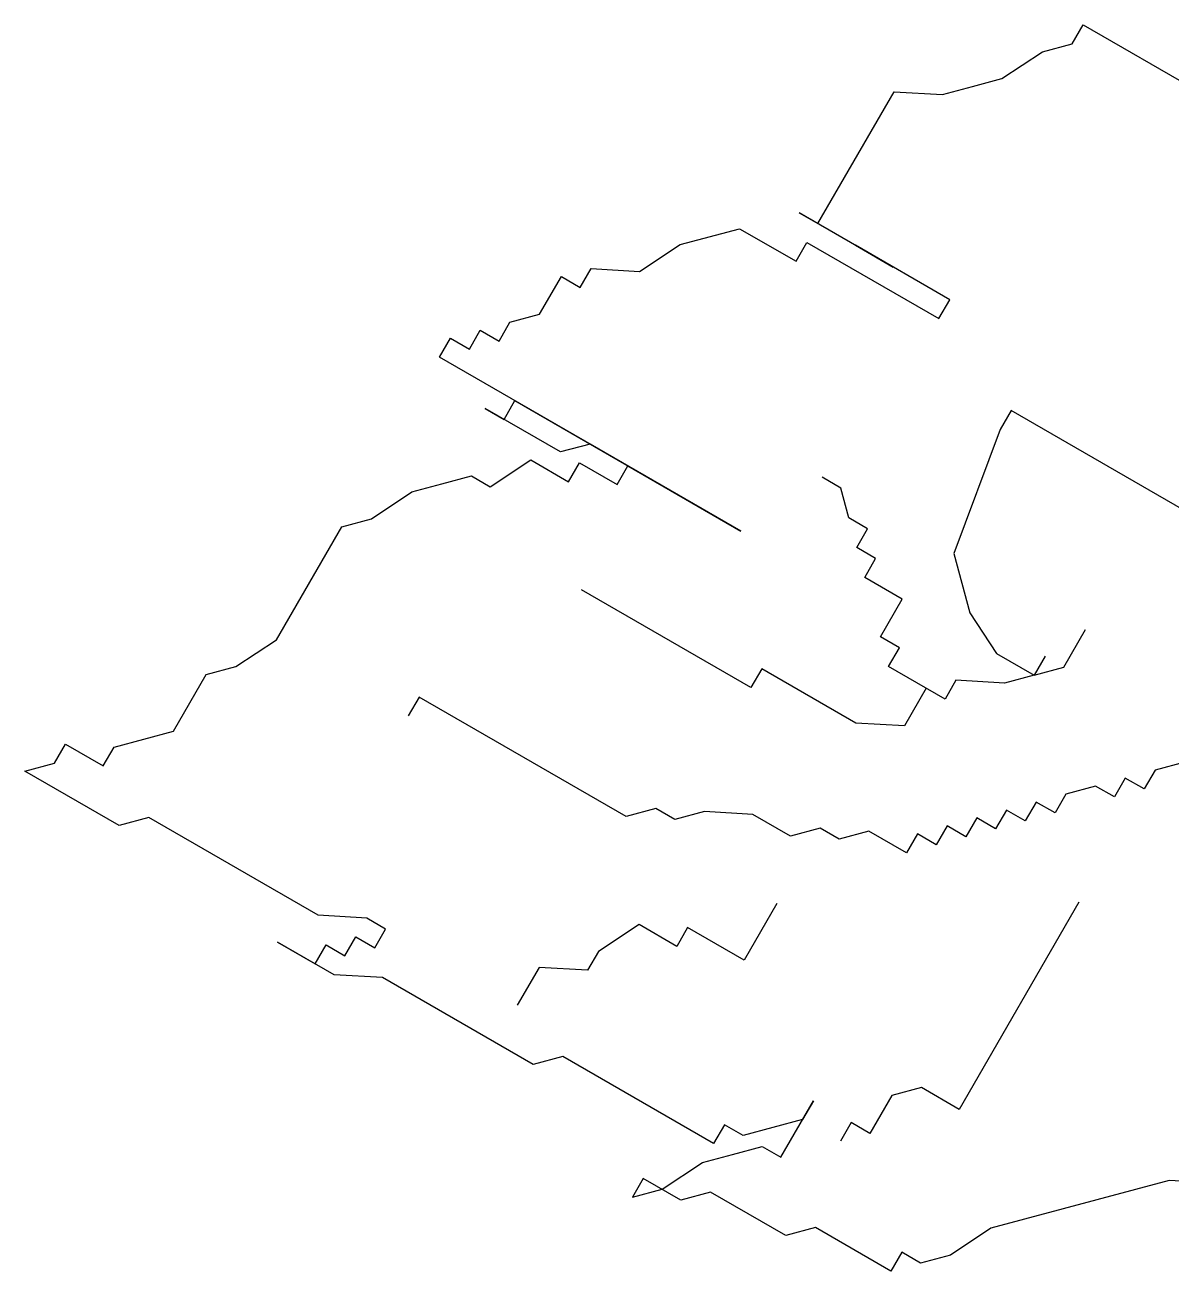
# Model space of a CAD drawing. Extents: x 26.65 to 30.77, y 4.94 to 9.21.
# Drawn here: x 26.648 to 28.202, y 5.82 to 7.509 of the extents above; entities that cross this region are included whole.
import ezdxf

# ---------------------------------------------------------------- set-up
doc = ezdxf.new("R2010")
doc.units = 0
doc.header["$MEASUREMENT"] = 0
doc.layers.add('VEGETACAO', color=106, linetype='CONTINUOUS')

msp = doc.modelspace()

# ---------------------------------------------------------------- linework, layer by layer
at = {"layer": 'VEGETACAO'}
for p, q in [((28.068, 7.4837), (28.0828, 7.5093)), ((28.0828, 7.5093), (29.1034, 6.92)), ((28.0277, 7.4729), (28.068, 7.4837)), ((27.9727, 7.4365), (28.0277, 7.4729)), ((27.9325, 7.4257), (27.9727, 7.4365)), ((27.7232, 7.24), (27.8264, 7.4188)), ((27.8264, 7.4188), (27.8922, 7.4149)), ((27.8922, 7.4149), (27.9325, 7.4257)), ((27.8252, 7.1811), (27.6977, 7.2547)), ((27.6977, 7.2547), (27.7232, 7.24)), ((27.5366, 7.2115), (27.6171, 7.2331)), ((27.6171, 7.2331), (27.6937, 7.1889)), ((27.4816, 7.1751), (27.5366, 7.2115)), ((27.6937, 7.1889), (27.7084, 7.2145)), ((27.7084, 7.2145), (27.887, 7.1113)), ((27.7742, 7.2106), (27.8252, 7.1811)), ((27.9018, 7.1369), (27.7742, 7.2106)), ((27.4011, 7.1535), (27.4158, 7.1791)), ((27.4158, 7.1791), (27.4816, 7.1751)), ((27.346, 7.1171), (27.3755, 7.1682)), ((27.3755, 7.1682), (27.4011, 7.1535)), ((27.887, 7.1113), (27.9018, 7.1369)), ((27.3058, 7.1063), (27.346, 7.1171)), ((27.2508, 7.07), (27.2655, 7.0955)), ((27.2655, 7.0955), (27.291, 7.0808)), ((27.291, 7.0808), (27.3058, 7.1063)), ((27.2105, 7.0592), (27.2252, 7.0847)), ((27.2252, 7.0847), (27.2508, 7.07)), ((27.5167, 6.8824), (27.2105, 7.0592)), ((27.2978, 6.9747), (27.3126, 7.0002)), ((27.3126, 7.0002), (27.5167, 6.8824)), ((27.3744, 6.9305), (27.2723, 6.9894)), ((27.2723, 6.9894), (27.2978, 6.9747)), ((27.9851, 6.9866), (27.9704, 6.9611)), ((28.3934, 6.7509), (27.9851, 6.9866)), ((27.9704, 6.9611), (27.9074, 6.793)), ((27.4146, 6.9413), (27.3744, 6.9305)), ((27.6188, 6.8234), (27.4146, 6.9413)), ((27.2791, 6.8833), (27.3341, 6.9197)), ((27.3341, 6.9197), (27.3851, 6.8902)), ((27.3851, 6.8902), (27.3999, 6.9158)), ((27.3999, 6.9158), (27.4509, 6.8863)), ((27.4509, 6.8863), (27.4657, 6.9118)), ((27.4657, 6.9118), (27.6188, 6.8234)), ((27.2133, 6.8872), (27.2536, 6.898)), ((27.2536, 6.898), (27.2791, 6.8833)), ((27.7543, 6.8814), (27.7288, 6.8962)), ((27.118, 6.8401), (27.173, 6.8764)), ((27.173, 6.8764), (27.2133, 6.8872)), ((27.7651, 6.8412), (27.7543, 6.8814)), ((27.0778, 6.8292), (27.118, 6.8401)), ((27.7906, 6.8264), (27.7651, 6.8412)), ((26.9893, 6.676), (27.0778, 6.8292)), ((27.7758, 6.8009), (27.7906, 6.8264)), ((27.8014, 6.7862), (27.7758, 6.8009)), ((27.9074, 6.793), (27.9289, 6.7125)), ((27.7866, 6.7606), (27.8014, 6.7862)), ((27.8376, 6.7311), (27.7866, 6.7606)), ((27.6323, 6.6112), (27.4027, 6.7438)), ((27.8081, 6.6801), (27.8376, 6.7311)), ((27.9289, 6.7125), (27.9652, 6.6575)), ((28.0565, 6.6388), (28.086, 6.6899)), ((26.9343, 6.6396), (26.9893, 6.676)), ((27.8337, 6.6653), (27.8081, 6.6801)), ((27.8189, 6.6398), (27.8337, 6.6653)), ((27.9652, 6.6575), (28.0162, 6.628)), ((26.894, 6.6288), (26.9343, 6.6396)), ((27.8955, 6.5956), (27.8189, 6.6398)), ((28.031, 6.6536), (28.0162, 6.628)), ((28.0162, 6.628), (28.0565, 6.6388)), ((26.8497, 6.5522), (26.894, 6.6288)), ((27.6471, 6.6368), (27.6323, 6.6112)), ((27.7747, 6.5631), (27.6471, 6.6368)), ((27.9102, 6.6211), (27.8955, 6.5956)), ((27.976, 6.6172), (27.9102, 6.6211)), ((28.0162, 6.628), (27.976, 6.6172)), ((27.8699, 6.6103), (27.8404, 6.5592)), ((27.1826, 6.5984), (27.1679, 6.5728)), ((27.4633, 6.4363), (27.1826, 6.5984)), ((27.8404, 6.5592), (27.7747, 6.5631)), ((26.7692, 6.5305), (26.8095, 6.5413)), ((26.8095, 6.5413), (26.8497, 6.5522)), ((26.6887, 6.5089), (26.7034, 6.5345)), ((26.7034, 6.5345), (26.7545, 6.505)), ((26.7545, 6.505), (26.7692, 6.5305)), ((26.6484, 6.4981), (26.6887, 6.5089)), ((28.2204, 6.5102), (28.1801, 6.4994)), ((26.776, 6.4244), (26.6484, 6.4981)), ((28.1398, 6.4885), (28.1251, 6.463)), ((28.1654, 6.4738), (28.1398, 6.4885)), ((28.1801, 6.4994), (28.1654, 6.4738)), ((28.0996, 6.4777), (28.0593, 6.4669)), ((28.1251, 6.463), (28.0996, 6.4777)), ((28.0191, 6.4561), (28.0043, 6.4305)), ((28.0446, 6.4414), (28.0191, 6.4561)), ((28.0593, 6.4669), (28.0446, 6.4414)), ((26.8163, 6.4352), (26.776, 6.4244)), ((27.0459, 6.3027), (26.8163, 6.4352)), ((27.5036, 6.4472), (27.4633, 6.4363)), ((27.5291, 6.4324), (27.5036, 6.4472)), ((27.5694, 6.4432), (27.5291, 6.4324)), ((27.6351, 6.4393), (27.5694, 6.4432)), ((27.6862, 6.4099), (27.6351, 6.4393)), ((27.9385, 6.4345), (27.9238, 6.4089)), ((27.964, 6.4197), (27.9385, 6.4345)), ((27.9788, 6.4453), (27.964, 6.4197)), ((28.0043, 6.4305), (27.9788, 6.4453)), ((27.7264, 6.4207), (27.6862, 6.4099)), ((27.7519, 6.4059), (27.7264, 6.4207)), ((27.8983, 6.4237), (27.8835, 6.3981)), ((27.9238, 6.4089), (27.8983, 6.4237)), ((27.7922, 6.4168), (27.7519, 6.4059)), ((27.8432, 6.3873), (27.7922, 6.4168)), ((27.858, 6.4128), (27.8432, 6.3873)), ((27.8835, 6.3981), (27.858, 6.4128)), ((27.6674, 6.3185), (27.6232, 6.2419)), ((28.0769, 6.3205), (27.9146, 6.0395)), ((27.1117, 6.2987), (27.0459, 6.3027)), ((27.1372, 6.284), (27.1117, 6.2987)), ((27.1225, 6.2585), (27.1372, 6.284)), ((27.4809, 6.29), (27.4258, 6.2536)), ((27.5319, 6.2605), (27.4809, 6.29)), ((27.5466, 6.2861), (27.5319, 6.2605)), ((27.6232, 6.2419), (27.5466, 6.2861)), ((27.0674, 6.2221), (26.9909, 6.2663)), ((26.9909, 6.2663), (27.0419, 6.2368)), ((27.0822, 6.2477), (27.0969, 6.2732)), ((27.0969, 6.2732), (27.1225, 6.2585)), ((27.0419, 6.2368), (27.0567, 6.2624)), ((27.0567, 6.2624), (27.0822, 6.2477)), ((27.4258, 6.2536), (27.4111, 6.2281)), ((27.3453, 6.232), (27.3158, 6.1809)), ((27.4111, 6.2281), (27.3453, 6.232)), ((27.1332, 6.2182), (27.0674, 6.2221)), ((27.3374, 6.1003), (27.1332, 6.2182)), ((27.3776, 6.1111), (27.3374, 6.1003)), ((27.5817, 5.9933), (27.3776, 6.1111)), ((27.8636, 6.069), (27.8233, 6.0582)), ((27.9146, 6.0395), (27.8636, 6.069)), ((27.673, 5.9746), (27.7173, 6.0513)), ((27.7173, 6.0513), (27.7025, 6.0257)), ((27.8233, 6.0582), (27.7938, 6.0071)), ((27.5965, 6.0188), (27.5817, 5.9933)), ((27.622, 6.0041), (27.5965, 6.0188)), ((27.6623, 6.0149), (27.622, 6.0041)), ((27.7025, 6.0257), (27.6623, 6.0149)), ((27.7683, 6.0218), (27.7536, 5.9963)), ((27.7938, 6.0071), (27.7683, 6.0218)), ((27.567, 5.9677), (27.6073, 5.9786)), ((27.6073, 5.9786), (27.6475, 5.9894)), ((27.6475, 5.9894), (27.673, 5.9746)), ((27.512, 5.9314), (27.567, 5.9677)), ((27.4865, 5.9461), (27.4717, 5.9206)), ((27.5375, 5.9167), (27.4865, 5.9461)), ((27.4717, 5.9206), (27.512, 5.9314)), ((28.1993, 5.9433), (27.9577, 5.8784)), ((28.2651, 5.9394), (28.1993, 5.9433)), ((27.5778, 5.9275), (27.5375, 5.9167)), ((27.6798, 5.8685), (27.5778, 5.9275)), ((27.7201, 5.8794), (27.6798, 5.8685)), ((27.8222, 5.8204), (27.7201, 5.8794)), ((27.9577, 5.8784), (27.9027, 5.8421)), ((27.8369, 5.846), (27.8222, 5.8204)), ((27.8624, 5.8312), (27.8369, 5.846)), ((27.9027, 5.8421), (27.8624, 5.8312))]:
    msp.add_line(p, q, dxfattribs=at)

doc.saveas('drawing.dxf')
